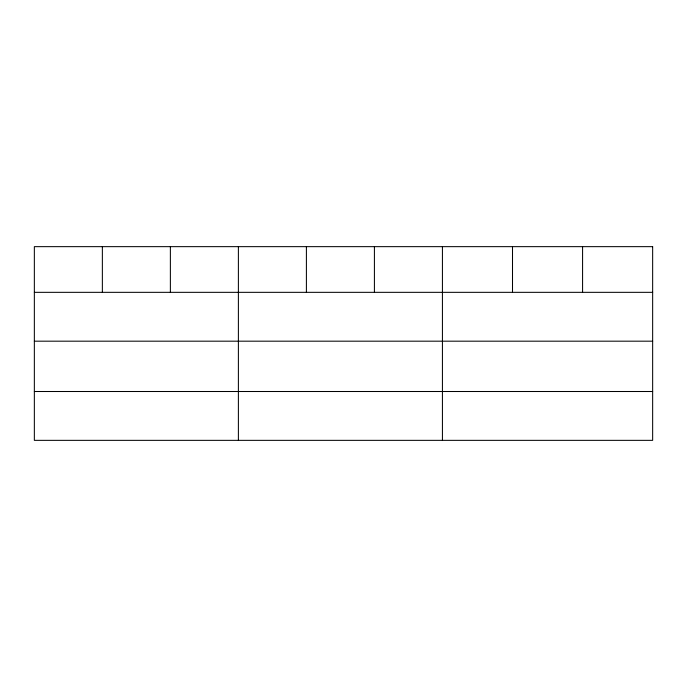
<?xml version="1.0" encoding="UTF-8"?>
<svg xmlns="http://www.w3.org/2000/svg" width="687" height="687" viewBox="0 0 687 687"><rect width="100%" height="100%" fill="white"/><g stroke="black" fill="none" stroke-linecap="round" stroke-linejoin="round"><path stroke-width="1.03" d="M34.35 292.336L652.65 292.336M34.35 341.181L652.65 341.181M34.35 391.504L652.65 391.504M582.576 246.65L582.576 292.336M512.502 246.65L512.502 292.336M442.428 246.65L442.428 440.35M374.415 246.65L374.415 292.336M306.402 246.65L306.402 292.336M238.389 246.65L238.389 440.35M170.376 246.65L170.376 292.336M102.363 246.65L102.363 292.336M652.65 246.65L34.35 246.65L34.35 440.35L652.65 440.35L652.65 246.65"/></g></svg>
